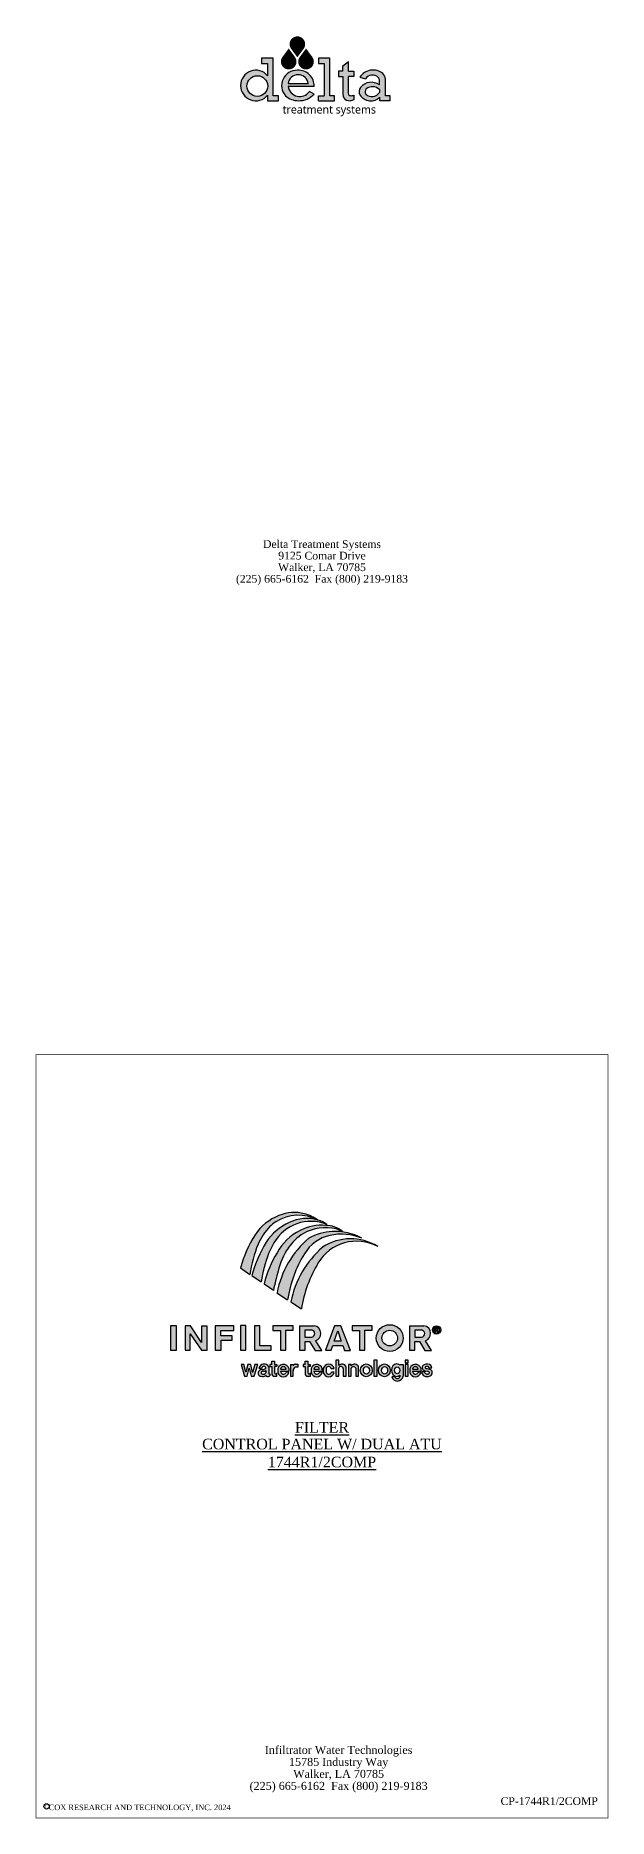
# Model space of a CAD drawing. Extents: x -283 to 170, y -177 to 25.
# Drawn here: x -223.5 to -206.3, y -90.6 to -37.1 of the extents above; entities that cross this region are included whole.
import ezdxf
from ezdxf.enums import TextEntityAlignment as Align

# ---------------------------------------------------------------- set-up
doc = ezdxf.new("R2010")
doc.units = 0
doc.header["$LTSCALE"] = 0.125
doc.header["$MEASUREMENT"] = 0
doc.layers.get('0').update_dxf_attribs({"linetype": 'CONTINUOUS'})
doc.styles.add('SIMP115', font='SIMPLEX', dxfattribs={"width": 1.15})
doc.styles.add('STYLE1', font='Times New Roman.ttf', dxfattribs={"height": 0.05})
doc.styles.add('STYLE3', font='Times New Roman.ttf', dxfattribs={"height": 0.0625})

# ---------------------------------------------------------------- blocks, each defined once
blk = doc.blocks.new('DELTA TREATMENT SYSTEMS')
h = blk.add_hatch(color=256)
h.dxf.hatch_style = 1
h.paths.add_polyline_path([(-46.812, -150.869), (-46.714, -151.002), (-46.616, -150.869, 1.847655)])
h = blk.add_hatch(color=256)
h.dxf.hatch_style = 1
h.paths.add_polyline_path([(-47.077, -151.017), (-47.251, -151.017), (-47.251, -151.094), (-47.161, -151.094), (-47.161, -151.278, 2.770333), (-47.161, -151.57), (-47.161, -151.652), (-46.996, -151.652), (-46.996, -151.578), (-47.077, -151.578)])
h.paths.add_polyline_path([(-47.469, -151.432, -1), (-47.159, -151.432, -1)], flags=16)
h.paths.add_polyline_path([(-46.854, -151.441), (-46.463, -151.441, 0.449675), (-46.713, -151.196, 0.650832), (-46.893, -151.578, 0.182178), (-46.696, -151.652, 0.216297), (-46.463, -151.553), (-46.533, -151.515, -0.666179)])
h.paths.add_polyline_path([(-46.854, -151.395, -0.859218), (-46.549, -151.395)], flags=16)
h.paths.add_polyline_path([(-46.225, -151.017), (-46.345, -151.017), (-46.345, -151.094), (-46.314, -151.094), (-46.314, -151.578), (-46.345, -151.578), (-46.345, -151.652), (-46.158, -151.652), (-46.158, -151.578), (-46.225, -151.578)])
h.paths.add_polyline_path([(-45.947, -151.287), (-45.866, -151.287), (-45.866, -151.21), (-45.947, -151.21), (-45.947, -151.068), (-46.035, -151.141), (-46.035, -151.21), (-46.096, -151.21), (-46.096, -151.287), (-46.033, -151.287), (-46.033, -151.56, 0.279972), (-45.98, -151.643, 0.226365), (-45.863, -151.635), (-45.863, -151.568, -0.126939), (-45.922, -151.576, -0.405902), (-45.947, -151.546)])
h.paths.add_polyline_path([(-46.345, -151.578), (-46.396, -151.578), (-46.396, -151.652), (-46.345, -151.652)])
h.paths.add_polyline_path([(-46.345, -151.017), (-46.399, -151.017), (-46.399, -151.094), (-46.345, -151.094)])
h.paths.add_polyline_path([(-45.431, -151.245, 0.432551), (-45.776, -151.298), (-45.693, -151.323, -0.466314), (-45.5, -151.302, -0.087573), (-45.485, -151.337), (-45.485, -151.415, 0.396567), (-45.768, -151.453, 0.287323), (-45.777, -151.565, 0.472542), (-45.476, -151.597), (-45.476, -151.652), (-45.322, -151.652), (-45.322, -151.578), (-45.395, -151.578), (-45.395, -151.331, 0.186238)])
h.paths.add_polyline_path([(-45.485, -151.484), (-45.485, -151.528, -0.492565), (-45.687, -151.554, -0.342504), (-45.681, -151.474, -0.38164)], flags=16)
at = {"true_color": 0xb3b3b3}
h = blk.add_hatch(color=253, dxfattribs=at)
h.dxf.hatch_style = 1
h.paths.add_polyline_path([(-46.746, -151.003), (-46.844, -150.87), (-46.942, -151.003, 1.847655)])
at = {"true_color": 0x5c5c5c}
h = blk.add_hatch(color=251, dxfattribs=at)
h.dxf.hatch_style = 1
h.paths.add_polyline_path([(-46.486, -151.003), (-46.584, -150.87), (-46.682, -151.003, 1.847655)])
for p, q in [((-47.251, -151.017), (-47.251, -151.094)), ((-47.077, -151.017), (-47.251, -151.017)), ((-47.251, -151.094), (-47.161, -151.094)), ((-47.161, -151.094), (-47.161, -151.278)), ((-47.077, -151.578), (-47.077, -151.017)), ((-46.399, -151.017), (-46.399, -151.094)), ((-46.225, -151.017), (-46.399, -151.017)), ((-46.399, -151.094), (-46.314, -151.094)), ((-46.314, -151.094), (-46.314, -151.578)), ((-46.225, -151.578), (-46.225, -151.017)), ((-45.947, -151.068), (-46.035, -151.141)), ((-45.947, -151.21), (-45.947, -151.068)), ((-46.035, -151.21), (-46.096, -151.21)), ((-46.096, -151.21), (-46.096, -151.287)), ((-46.096, -151.287), (-46.033, -151.287)), ((-46.035, -151.141), (-46.035, -151.21)), ((-46.033, -151.287), (-46.033, -151.56)), ((-45.947, -151.21), (-45.866, -151.21)), ((-45.866, -151.287), (-45.947, -151.287)), ((-45.947, -151.546), (-45.947, -151.287)), ((-45.866, -151.21), (-45.866, -151.287)), ((-45.776, -151.298), (-45.693, -151.323)), ((-45.485, -151.415), (-45.485, -151.337)), ((-45.395, -151.578), (-45.395, -151.331)), ((-47.161, -151.57), (-47.161, -151.652)), ((-46.996, -151.578), (-47.077, -151.578)), ((-46.996, -151.652), (-46.996, -151.578)), ((-46.854, -151.395), (-46.549, -151.395)), ((-46.463, -151.441), (-46.854, -151.441)), ((-46.463, -151.553), (-46.533, -151.515)), ((-46.396, -151.652), (-46.396, -151.578)), ((-46.396, -151.578), (-46.314, -151.578)), ((-46.158, -151.578), (-46.225, -151.578)), ((-46.158, -151.652), (-46.158, -151.578)), ((-45.863, -151.635), (-45.863, -151.568)), ((-45.485, -151.484), (-45.485, -151.528)), ((-45.476, -151.652), (-45.476, -151.597)), ((-45.322, -151.578), (-45.395, -151.578)), ((-45.322, -151.652), (-45.322, -151.578)), ((-47.161, -151.652), (-46.996, -151.652)), ((-46.396, -151.652), (-46.158, -151.652)), ((-45.322, -151.652), (-45.476, -151.652))]:
    blk.add_line(p, q)
blk.add_circle((-47.314, -151.432), 0.155)
for centre, radius, start, end in [((-47.336, -151.424), 0.229, 39.6959, 320.3041), ((-46.719, -151.427), 0.231, 88.5926, 220.822), ((-46.702, -151.418), 0.154, 8.6604, 171.3396), ((-46.697, -151.429), 0.234, 357.0893, 93.9382), ((-45.579, -151.434), 0.24, 51.9424, 145.5062), ((-45.606, -151.584), 0.208, 54.3821, 140.9086), ((-45.588, -151.393), 0.126, 46.1505, 146.1517), ((-45.593, -151.363), 0.111, 13.3499, 33.3692), ((-45.524, -151.334), 0.129, 1.6828, 43.882), ((-46.696, -151.353), 0.299, 228.6384, 270.0623), ((-46.678, -151.411), 0.178, 189.5931, 324.2759), ((-46.689, -151.345), 0.307, 268.6251, 317.4447), ((-45.938, -151.558), 0.095, 181.2798, 243.8428), ((-45.931, -151.516), 0.136, 248.6894, 299.7085), ((-45.919, -151.549), 0.0278, 174.9047, 263.1821), ((-45.908, -151.458), 0.119, 263.2173, 292.1763), ((-45.683, -151.517), 0.106, 143.2858, 207.4082), ((-45.613, -151.457), 0.196, 213.4333, 314.604), ((-45.632, -151.518), 0.0654, 137.7374, 213.3635), ((-45.596, -151.463), 0.128, 224.9899, 329.8828), ((-45.588, -151.589), 0.147, 45.4055, 128.9609)]:
    blk.add_arc(centre, radius, start, end)
at = {"insert": (-46.935, -151.722), "char_height": 0.12204, "attachment_point": 1, "style": 'SIMP115'}
blk.add_mtext_dynamic_manual_height_columns('{\\f@Microsoft YaHei UI|b0|i0|c0|p34;treatment systems}', width=4.5049, gutter_width=1.197, heights=[0], dxfattribs=at)
blk = doc.blocks.new('infiltratorlogo')
for p, q in [((-206.197, -287.794), (-206.06, -287.89)), ((-206.033, -287.904), (-205.9, -287.994)), ((-205.857, -288.021), (-205.72, -288.117)), ((-205.669, -288.154), (-205.516, -288.253)), ((-205.468, -288.285), (-205.315, -288.384)), ((-207.126, -288.63), (-207.21, -288.63)), ((-207.21, -288.631), (-207.21, -288.984)), ((-207.126, -288.984), (-207.126, -288.63)), ((-206.92, -288.633), (-207, -288.633)), ((-207, -288.634), (-207, -288.983)), ((-206.927, -288.983), (-206.927, -288.744)), ((-206.927, -288.744), (-206.763, -288.985)), ((-206.76, -288.87), (-206.92, -288.633)), ((-206.682, -288.634), (-206.76, -288.634)), ((-206.76, -288.634), (-206.76, -288.87)), ((-206.682, -288.985), (-206.682, -288.634)), ((-206.292, -288.632), (-206.564, -288.632)), ((-206.564, -288.633), (-206.564, -288.984)), ((-206.481, -288.774), (-206.481, -288.696)), ((-206.481, -288.696), (-206.292, -288.696)), ((-206.318, -288.774), (-206.481, -288.774)), ((-206.318, -288.837), (-206.318, -288.774)), ((-206.292, -288.696), (-206.292, -288.632)), ((-206.199, -288.628), (-206.199, -288.984)), ((-206.122, -288.628), (-206.199, -288.628)), ((-206.122, -288.984), (-206.122, -288.628)), ((-205.994, -288.631), (-205.994, -288.984)), ((-205.916, -288.631), (-205.994, -288.631)), ((-205.916, -288.92), (-205.916, -288.631)), ((-205.729, -288.631), (-205.729, -288.696)), ((-205.435, -288.631), (-205.729, -288.631)), ((-205.729, -288.696), (-205.62, -288.696)), ((-205.62, -288.696), (-205.62, -288.985)), ((-205.542, -288.985), (-205.542, -288.695)), ((-205.542, -288.695), (-205.435, -288.695)), ((-205.435, -288.695), (-205.435, -288.631)), ((-205.341, -288.631), (-205.341, -288.985)), ((-205.341, -288.631), (-205.133, -288.631)), ((-205.17, -288.691), (-205.264, -288.691)), ((-205.264, -288.691), (-205.264, -288.794)), ((-205.264, -288.794), (-205.17, -288.794)), ((-204.837, -288.631), (-204.969, -288.984)), ((-204.841, -288.851), (-204.789, -288.702)), ((-204.743, -288.631), (-204.837, -288.631)), ((-204.789, -288.702), (-204.739, -288.851)), ((-204.607, -288.986), (-204.743, -288.631)), ((-204.583, -288.631), (-204.583, -288.696)), ((-204.289, -288.631), (-204.583, -288.631)), ((-204.583, -288.696), (-204.474, -288.696)), ((-204.474, -288.696), (-204.474, -288.985)), ((-204.396, -288.985), (-204.396, -288.695)), ((-204.396, -288.695), (-204.289, -288.695)), ((-204.289, -288.695), (-204.289, -288.631)), ((-203.75, -288.631), (-203.75, -288.985)), ((-203.75, -288.631), (-203.542, -288.631)), ((-203.579, -288.691), (-203.673, -288.691)), ((-203.673, -288.691), (-203.673, -288.794)), ((-203.673, -288.794), (-203.579, -288.794)), ((-203.388, -288.656), (-203.388, -288.723)), ((-203.388, -288.656), (-203.348, -288.656)), ((-203.388, -288.723), (-203.373, -288.723)), ((-203.356, -288.668), (-203.373, -288.668)), ((-203.373, -288.668), (-203.373, -288.687)), ((-203.373, -288.687), (-203.356, -288.687)), ((-203.373, -288.723), (-203.373, -288.699)), ((-203.373, -288.699), (-203.36, -288.699)), ((-203.36, -288.699), (-203.346, -288.723)), ((-203.346, -288.723), (-203.329, -288.723)), ((-203.328, -288.723), (-203.344, -288.697)), ((-207.21, -288.984), (-207.126, -288.984)), ((-207, -288.983), (-206.927, -288.983)), ((-206.763, -288.985), (-206.682, -288.985)), ((-206.564, -288.984), (-206.479, -288.984)), ((-206.479, -288.984), (-206.479, -288.837)), ((-206.479, -288.837), (-206.318, -288.837)), ((-206.199, -288.984), (-206.122, -288.984)), ((-205.994, -288.984), (-205.753, -288.984)), ((-205.753, -288.92), (-205.916, -288.92)), ((-205.753, -288.984), (-205.753, -288.92)), ((-205.62, -288.985), (-205.542, -288.985)), ((-205.341, -288.985), (-205.263, -288.985)), ((-205.263, -288.985), (-205.263, -288.858)), ((-205.263, -288.858), (-205.196, -288.858)), ((-205.196, -288.858), (-205.118, -288.986)), ((-205.118, -288.986), (-205.021, -288.986)), ((-205.021, -288.986), (-205.109, -288.847)), ((-204.969, -288.984), (-204.884, -288.984)), ((-204.884, -288.984), (-204.861, -288.915)), ((-204.861, -288.915), (-204.718, -288.915)), ((-204.739, -288.851), (-204.841, -288.851)), ((-204.718, -288.915), (-204.693, -288.986)), ((-204.693, -288.986), (-204.607, -288.986)), ((-204.474, -288.985), (-204.396, -288.985)), ((-203.75, -288.985), (-203.672, -288.985)), ((-203.672, -288.985), (-203.672, -288.858)), ((-203.672, -288.858), (-203.605, -288.858)), ((-203.605, -288.858), (-203.527, -288.986)), ((-203.527, -288.986), (-203.43, -288.986)), ((-203.43, -288.986), (-203.518, -288.847)), ((-206.189, -289.191), (-206.139, -289.357)), ((-206.148, -289.192), (-206.189, -289.192)), ((-206.119, -289.303), (-206.148, -289.192)), ((-206.09, -289.191), (-206.119, -289.303)), ((-206.099, -289.357), (-206.07, -289.244)), ((-206.048, -289.191), (-206.09, -289.191)), ((-206.07, -289.244), (-206.041, -289.357)), ((-206.022, -289.304), (-206.048, -289.191)), ((-205.99, -289.192), (-206.022, -289.304)), ((-206, -289.357), (-205.948, -289.192)), ((-205.948, -289.192), (-205.99, -289.192)), ((-205.933, -289.245), (-205.891, -289.245)), ((-205.874, -289.284), (-205.838, -289.284)), ((-205.838, -289.284), (-205.831, -289.279)), ((-205.831, -289.279), (-205.831, -289.311)), ((-205.786, -289.223), (-205.786, -289.327)), ((-205.786, -289.327), (-205.772, -289.327)), ((-205.743, -289.192), (-205.773, -289.192)), ((-205.773, -289.192), (-205.773, -289.221)), ((-205.773, -289.221), (-205.744, -289.221)), ((-205.772, -289.327), (-205.772, -289.352)), ((-205.744, -289.221), (-205.744, -289.336)), ((-205.743, -289.192), (-205.743, -289.142)), ((-205.743, -289.142), (-205.705, -289.142)), ((-205.705, -289.142), (-205.705, -289.19)), ((-205.705, -289.19), (-205.67, -289.19)), ((-205.67, -289.221), (-205.704, -289.221)), ((-205.704, -289.221), (-205.704, -289.309)), ((-205.67, -289.322), (-205.675, -289.322)), ((-205.67, -289.19), (-205.67, -289.221)), ((-205.67, -289.357), (-205.67, -289.322)), ((-205.657, -289.248), (-205.657, -289.305)), ((-205.616, -289.258), (-205.538, -289.258)), ((-205.616, -289.285), (-205.493, -289.285)), ((-205.498, -289.303), (-205.538, -289.303)), ((-205.474, -289.19), (-205.474, -289.358)), ((-205.474, -289.19), (-205.435, -289.19)), ((-205.435, -289.19), (-205.435, -289.208)), ((-205.434, -289.358), (-205.434, -289.275)), ((-205.402, -289.185), (-205.369, -289.185)), ((-205.369, -289.227), (-205.402, -289.227)), ((-205.369, -289.185), (-205.369, -289.227)), ((-205.26, -289.192), (-205.29, -289.192)), ((-205.29, -289.192), (-205.29, -289.221)), ((-205.29, -289.221), (-205.261, -289.221)), ((-205.261, -289.221), (-205.261, -289.336)), ((-205.26, -289.192), (-205.26, -289.142)), ((-205.26, -289.142), (-205.222, -289.142)), ((-205.222, -289.142), (-205.222, -289.19)), ((-205.222, -289.19), (-205.187, -289.19)), ((-205.187, -289.221), (-205.221, -289.221)), ((-205.221, -289.221), (-205.221, -289.309)), ((-205.186, -289.322), (-205.192, -289.322)), ((-205.187, -289.19), (-205.187, -289.221)), ((-205.186, -289.357), (-205.186, -289.322)), ((-205.175, -289.248), (-205.175, -289.305)), ((-205.134, -289.258), (-205.057, -289.258)), ((-205.134, -289.285), (-205.012, -289.285)), ((-205.016, -289.303), (-205.057, -289.303)), ((-205, -289.248), (-205, -289.305)), ((-204.959, -289.252), (-204.959, -289.285)), ((-204.884, -289.25), (-204.841, -289.25)), ((-204.841, -289.303), (-204.881, -289.303)), ((-204.776, -289.126), (-204.816, -289.126)), ((-204.816, -289.126), (-204.816, -289.358)), ((-204.776, -289.206), (-204.776, -289.126)), ((-204.776, -289.358), (-204.776, -289.243)), ((-204.709, -289.247), (-204.709, -289.358)), ((-204.668, -289.358), (-204.668, -289.222)), ((-204.636, -289.189), (-204.636, -289.358)), ((-204.595, -289.189), (-204.636, -289.189)), ((-204.595, -289.207), (-204.595, -289.189)), ((-204.595, -289.358), (-204.595, -289.244)), ((-204.527, -289.244), (-204.527, -289.358)), ((-204.487, -289.358), (-204.487, -289.223)), ((-204.266, -289.128), (-204.266, -289.357)), ((-204.221, -289.128), (-204.266, -289.128)), ((-204.221, -289.357), (-204.221, -289.128)), ((-203.888, -289.2), (-203.888, -289.189)), ((-203.888, -289.189), (-203.844, -289.189)), ((-203.844, -289.189), (-203.844, -289.36)), ((-203.815, -289.126), (-203.815, -289.165)), ((-203.769, -289.126), (-203.815, -289.126)), ((-203.815, -289.165), (-203.769, -289.165)), ((-203.814, -289.19), (-203.814, -289.357)), ((-203.771, -289.191), (-203.814, -289.19)), ((-203.771, -289.357), (-203.771, -289.191)), ((-203.769, -289.165), (-203.769, -289.126)), ((-203.745, -289.248), (-203.745, -289.305)), ((-203.705, -289.258), (-203.627, -289.258)), ((-203.705, -289.285), (-203.582, -289.285)), ((-203.587, -289.303), (-203.627, -289.303)), ((-203.53, -289.298), (-203.57, -289.298)), ((-203.57, -289.298), (-203.57, -289.327)), ((-203.53, -289.31), (-203.53, -289.298)), ((-203.492, -289.29), (-203.516, -289.285)), ((-203.498, -289.249), (-203.464, -289.259)), ((-203.471, -289.24), (-203.471, -289.232)), ((-203.471, -289.24), (-203.427, -289.24)), ((-203.427, -289.24), (-203.427, -289.235)), ((-203.422, -289.326), (-203.422, -289.285)), ((-206.139, -289.357), (-206.099, -289.357)), ((-206.041, -289.357), (-206, -289.357)), ((-205.897, -289.361), (-205.88, -289.363)), ((-205.824, -289.348), (-205.824, -289.357)), ((-205.723, -289.357), (-205.67, -289.357)), ((-205.474, -289.358), (-205.434, -289.358)), ((-205.24, -289.357), (-205.186, -289.357)), ((-204.816, -289.358), (-204.776, -289.358)), ((-204.709, -289.358), (-204.668, -289.358)), ((-204.636, -289.358), (-204.595, -289.358)), ((-204.527, -289.358), (-204.487, -289.358)), ((-204.266, -289.357), (-204.221, -289.357)), ((-203.963, -289.368), (-204.007, -289.368)), ((-203.889, -289.343), (-203.889, -289.368)), ((-203.814, -289.357), (-203.771, -289.357))]:
    blk.add_line(p, q)
for centre, radius in [((-204.037, -288.808), 0.194), ((-204.037, -288.808), 0.113), ((-203.358, -288.69), 0.0614)]:
    blk.add_circle(centre, radius)
for centre, radius, start, end in [((-205.417, -287.566), 0.575, 75.3272, 112.8407), ((-205.456, -287.661), 0.677, 55.8046, 74.2215), ((-205.377, -287.718), 0.731, 111.1449, 146.2828), ((-205.117, -287.821), 0.907, 136.6018, 155.7028), ((-205.172, -287.853), 0.785, 114.07, 146.6236), ((-205.356, -287.633), 0.605, 123.1348, 133.9772), ((-205.186, -287.693), 0.578, 129.9186, 129.9186), ((-205.178, -287.733), 0.614, 67.8623, 150.6381), ((-205.359, -287.642), 0.611, 62.2912, 122.4082), ((-205.019, -287.915), 0.733, 115.3222, 152.2665), ((-205.24, -287.641), 0.564, 72.992, 116.4907), ((-205.024, -287.828), 0.653, 84.6785, 118.1889), ((-204.967, -287.847), 0.637, 76.097, 120.1239), ((-204.828, -288.077), 0.81, 92.9768, 118.0357), ((-205.164, -287.449), 0.359, 52.5312, 75.6473), ((-204.97, -287.567), 0.39, 50.0466, 89.1296), ((-204.816, -288.038), 0.772, 60.9472, 94.0384), ((-204.933, -287.639), 0.428, 59.9935, 73.7503), ((-204.529, -288.24), 1.726, 147.4976, 165.0305), ((-204.136, -288.161), 1.943, 158.4658, 171.9946), ((-204.122, -288.433), 1.983, 149.3012, 164.5252), ((-204.77, -288.006), 1.104, 148.674, 157.5168), ((-204.304, -288.418), 1.39, 130.6024, 169.0527), ((-204.71, -288.053), 0.966, 145.3175, 167.2783), ((-204.937, -287.879), 0.681, 120.9354, 146.5241), ((-204.103, -288.549), 1.39, 130.6024, 169.0527), ((-204.767, -287.901), 0.595, 103.1732, 148.1404), ((-204.516, -288.059), 0.652, 62.1529, 149.1375), ((-204.601, -288.11), 0.739, 58.113, 123.4149), ((-204.736, -288.057), 0.753, 66.9498, 102.7699), ((-203.823, -288.331), 2.104, 159.1997, 170.7974), ((-204.348, -288.394), 1.554, 148.1406, 166.1152), ((-203.721, -288.531), 1.816, 148.6904, 171.1925), ((-203.52, -288.662), 1.816, 148.6904, 171.1925), ((-201.028, -289.125), 4.8, 164.4768, 167.8787), ((-205.18, -288.75), 0.0603, 8.9926, 80.1753), ((-205.171, -288.743), 0.0505, 270.9961, 2.8278), ((-205.14, -288.735), 0.104, 358.4641, 86.1493), ((-205.145, -288.743), 0.109, 288.9829, 2.7754), ((-203.589, -288.75), 0.0603, 8.9926, 80.1753), ((-203.58, -288.743), 0.0505, 270.9961, 2.8278), ((-203.549, -288.735), 0.104, 358.4641, 86.1493), ((-203.554, -288.743), 0.109, 288.9829, 2.7754), ((-203.358, -288.69), 0.0448, 312.5787, 311.0531), ((-203.357, -288.679), 0.0114, 8.9926, 80.1753), ((-203.356, -288.678), 0.00953, 270.9961, 2.8278), ((-203.35, -288.676), 0.0196, 358.4641, 86.1493), ((-203.351, -288.678), 0.0206, 288.9829, 2.7754), ((-205.897, -289.314), 0.0468, 342.3235, 342.3235), ((-205.897, -289.314), 0.0468, 113.8186, 270), ((-205.855, -289.262), 0.0793, 29.0778, 167.9473), ((-205.886, -289.316), 0.0541, 88.7457, 124.1823), ((-205.874, -289.308), 0.0237, 90, 240.7709), ((-205.86, -289.247), 0.0309, 357.4428, 177.2947), ((-205.884, -289.148), 0.114, 269.0757, 298.4584), ((-205.869, -289.286), 0.0449, 248.6619, 326.4625), ((-205.714, -289.327), 0.0309, 197.01, 254.3014), ((-205.686, -289.307), 0.0184, 183.6517, 306.3049), ((-205.576, -289.273), 0.0841, 339.0167, 339.0167), ((-205.576, -289.273), 0.0841, 352.0238, 162.3343), ((-205.577, -289.286), 0.0815, 193.798, 347.4902), ((-205.577, -289.261), 0.0389, 3.5002, 176.4998), ((-205.576, -289.289), 0.0402, 174.5771, 338.6104), ((-205.402, -289.221), 0.0357, 89.0445, 158.319), ((-205.378, -289.277), 0.0561, 115.2547, 182.9276), ((-205.387, -289.214), 0.0195, 220.5880756644533, 220.5880759030287), ((-205.231, -289.327), 0.0309, 197.01, 254.3014), ((-205.203, -289.307), 0.0184, 183.6517, 306.3049), ((-205.095, -289.273), 0.0841, 352.0238, 162.3343), ((-205.096, -289.286), 0.0815, 193.798, 347.4902), ((-205.094, -289.289), 0.0402, 174.5771, 338.6104), ((-205.095, -289.261), 0.0389, 3.5002, 176.4998), ((-204.92, -289.267), 0.0815, 11.8896, 166.202), ((-204.92, -289.286), 0.0815, 193.798, 347.4902), ((-204.922, -289.256), 0.0375, 8.4338, 174.265), ((-204.919, -289.289), 0.0402, 174.5771, 338.6104), ((-204.727, -289.25), 0.0656, 25.7394, 137.9479), ((-204.743, -289.254), 0.0349, 12.5426, 161.5261), ((-204.546, -289.251), 0.0656, 25.7394, 137.9479), ((-204.561, -289.257), 0.0363, 19.6799, 160.3201), ((-203.665, -289.273), 0.0841, 352.0238, 162.3343), ((-203.666, -289.286), 0.0815, 193.798, 347.4902), ((-203.666, -289.261), 0.0389, 3.5002, 176.4998), ((-203.665, -289.289), 0.0402, 174.5771, 338.6104), ((-203.496, -289.275), 0.0898, 215.1505, 325.8255), ((-203.496, -289.288), 0.0406, 264.3669, 276.9683), ((-203.49, -289.348), 0.0934, 42.5984, 73.7955), ((-205.872, -289.281), 0.0823, 263.935, 305.3679), ((-205.801, -289.325), 0.0396, 234.2714, 316.8822), ((-203.926, -289.346), 0.0836, 194.7442, 350.5657), ((-203.926, -289.356), 0.0386, 198.3174, 341.6826)]:
    blk.add_arc(centre, radius, start, end)
for centre, major_axis, ratio in [((-204.377, -289.275), (0, -0.0927), 0.92487), ((-204.375, -289.275), (0, -0.0538), 0.797098), ((-204.114, -289.275), (0, -0.0927), 0.92487), ((-204.111, -289.275), (0, -0.0538), 0.797098), ((-203.928, -289.274), (0, -0.0509), 0.744589)]:
    blk.add_ellipse(centre, major_axis=major_axis, ratio=ratio)
for centre, major_axis, ratio, start_param, end_param in [((-203.935, -289.271), (0, -0.0915), 0.824152, 2.463653, 6.937867), ((-203.498, -289.235), (-0.071, 0), 0.72729, 3.049896, 7.600085), ((-203.496, -289.309), (-0.0346, -0.0004), 0.558307, 6.270175, 10.879731), ((-203.498, -289.234), (-0.0274, 0), 0.53908, 3.141593, 7.853982)]:
    blk.add_ellipse(centre, major_axis=major_axis, ratio=ratio, start_param=start_param, end_param=end_param)
blk = doc.blocks.new('infiltratorlogo3')
h = blk.add_hatch(color=0)
h.dxf.hatch_style = 1
h.paths.add_polyline_path([(-207.126, -288.63), (-207.21, -288.63), (-207.21, -288.984), (-207.126, -288.984)])
h.paths.add_polyline_path([(-206.92, -288.633), (-207, -288.633), (-207, -288.983), (-206.927, -288.983), (-206.927, -288.744), (-206.763, -288.985), (-206.682, -288.985), (-206.682, -288.634), (-206.76, -288.634), (-206.76, -288.87)])
h.paths.add_polyline_path([(-206.292, -288.632), (-206.564, -288.632), (-206.564, -288.984), (-206.479, -288.984), (-206.479, -288.837), (-206.318, -288.837), (-206.318, -288.774), (-206.481, -288.774), (-206.481, -288.696), (-206.292, -288.696)])
h.paths.add_polyline_path([(-206.122, -288.628), (-206.199, -288.628), (-206.199, -288.984), (-206.122, -288.984)])
h.paths.add_polyline_path([(-205.916, -288.631), (-205.994, -288.631), (-205.994, -288.984), (-205.753, -288.984), (-205.753, -288.92), (-205.916, -288.92)])
h.paths.add_polyline_path([(-205.435, -288.631), (-205.729, -288.631), (-205.729, -288.696), (-205.62, -288.696), (-205.62, -288.985), (-205.542, -288.985), (-205.542, -288.695), (-205.435, -288.695)])
h.paths.add_polyline_path([(-205.133, -288.631), (-205.341, -288.631), (-205.341, -288.985), (-205.263, -288.985), (-205.263, -288.858), (-205.196, -288.858), (-205.118, -288.986), (-205.021, -288.986), (-205.109, -288.847, 0.333589), (-205.036, -288.738, 0.402429)])
h.paths.add_polyline_path([(-205.264, -288.691), (-205.17, -288.691, -0.320982), (-205.121, -288.741, -0.423608), (-205.17, -288.794), (-205.264, -288.794)], flags=16)
h.paths.add_polyline_path([(-204.743, -288.631), (-204.837, -288.631), (-204.969, -288.984), (-204.884, -288.984), (-204.861, -288.915), (-204.718, -288.915), (-204.693, -288.986), (-204.607, -288.986)])
h.paths.add_polyline_path([(-204.789, -288.702), (-204.739, -288.851), (-204.841, -288.851)], flags=16)
h.paths.add_polyline_path([(-204.289, -288.631), (-204.583, -288.631), (-204.583, -288.696), (-204.474, -288.696), (-204.474, -288.985), (-204.396, -288.985), (-204.396, -288.695), (-204.289, -288.695)])
h.paths.add_polyline_path([(-204.232, -288.808, 1), (-203.843, -288.808, 1)])
h.paths.add_polyline_path([(-203.924, -288.808, -1), (-204.15, -288.808, -1)], flags=16)
h.paths.add_polyline_path([(-203.542, -288.631), (-203.75, -288.631), (-203.75, -288.985), (-203.672, -288.985), (-203.672, -288.858), (-203.605, -288.858), (-203.527, -288.986), (-203.43, -288.986), (-203.518, -288.847, 0.333589), (-203.445, -288.738, 0.402429)])
h.paths.add_polyline_path([(-203.579, -288.691, -0.320982), (-203.53, -288.741, -0.423608), (-203.579, -288.794), (-203.673, -288.794), (-203.673, -288.691)], flags=16)
h.paths.add_polyline_path([(-203.42, -288.69, 1), (-203.297, -288.69, 1)])
h.paths.add_polyline_path([(-203.328, -288.723), (-203.344, -288.697, 0.333589), (-203.33, -288.677, 0.402429), (-203.348, -288.656), (-203.388, -288.656), (-203.388, -288.723), (-203.373, -288.723), (-203.373, -288.699), (-203.36, -288.699), (-203.346, -288.723), (-203.329, -288.723, -150.221914)], flags=16)
h.paths.add_polyline_path([(-203.373, -288.668), (-203.356, -288.668, -0.320982), (-203.346, -288.677, -0.423608), (-203.356, -288.687), (-203.373, -288.687)], flags=16)
edge = h.paths.add_edge_path()
edge.add_ellipse((-203.498, -289.235), major_axis=(-0.071, 0), ratio=0.72729, start_angle=180, end_angle=435.4528)
edge.add_line((-203.516, -289.285), (-203.492, -289.29))
edge.add_ellipse((-203.496, -289.309), major_axis=(0.0346, 0.0004), ratio=0.558307, start_angle=277.3903, end_angle=443.3627, ccw=False)
edge.add_arc((-203.496, -289.288), 0.0406, 264.3669, 276.9683, ccw=False)
edge.add_ellipse((-203.496, -289.309), major_axis=(0.0346, 0.0004), ratio=0.558307, start_angle=180, end_angle=262.6097, ccw=False)
edge.add_ellipse((-203.496, -289.309), major_axis=(0.0346, 0.0004), ratio=0.558307, start_angle=179.2546, end_angle=180, ccw=False)
edge.add_line((-203.53, -289.309), (-203.53, -289.298))
edge.add_line((-203.53, -289.298), (-203.57, -289.298))
edge.add_line((-203.57, -289.298), (-203.57, -289.327))
edge.add_arc((-203.496, -289.275), 0.0898, 215.1505, 325.8255)
edge.add_line((-203.422, -289.326), (-203.422, -289.285))
edge.add_arc((-203.49, -289.348), 0.0934, 42.5984, 73.7955)
edge.add_line((-203.464, -289.259), (-203.498, -289.249))
edge.add_ellipse((-203.498, -289.234), major_axis=(0.0274, 0), ratio=0.53908, start_angle=0, end_angle=270, ccw=False)
edge.add_line((-203.471, -289.234), (-203.471, -289.24))
edge.add_line((-203.471, -289.24), (-203.427, -289.24))
edge.add_ellipse((-203.498, -289.235), major_axis=(-0.071, 0), ratio=0.72729, start_angle=174.7462, end_angle=180)
h.paths.add_polyline_path([(-203.745, -289.248), (-203.745, -289.305, 0.793245), (-203.587, -289.303), (-203.627, -289.303, -0.869542), (-203.705, -289.285), (-203.582, -289.285, 0.918827)])
h.paths.add_polyline_path([(-203.627, -289.258), (-203.705, -289.258, -0.940703)], flags=16)
h.paths.add_polyline_path([(-203.771, -289.191), (-203.814, -289.19), (-203.814, -289.357), (-203.771, -289.357)])
h.paths.add_polyline_path([(-203.769, -289.126), (-203.815, -289.126), (-203.815, -289.165), (-203.769, -289.165)])
edge = h.paths.add_edge_path()
edge.add_line((-203.844, -289.189), (-203.888, -289.189))
edge.add_line((-203.888, -289.189), (-203.888, -289.2))
edge.add_ellipse((-203.935, -289.271), major_axis=(0, 0.0915), ratio=0.824152, start_angle=-38.8431, end_angle=217.5105)
edge.add_line((-203.889, -289.343), (-203.889, -289.368))
edge.add_arc((-203.926, -289.356), 0.0386, 198.3174, 341.6826, ccw=False)
edge.add_line((-203.963, -289.368), (-204.007, -289.368))
edge.add_arc((-203.926, -289.346), 0.0836, 194.7442, 350.5657)
edge.add_line((-203.844, -289.36), (-203.844, -289.189))
edge = h.paths.add_edge_path(flags=16)
edge.add_ellipse((-203.928, -289.274), major_axis=(0, 0.0509), ratio=0.744589, start_angle=0, end_angle=360)
edge = h.paths.add_edge_path()
edge.add_ellipse((-204.114, -289.275), major_axis=(0, 0.0927), ratio=0.92487, start_angle=0, end_angle=360)
edge = h.paths.add_edge_path(flags=16)
edge.add_ellipse((-204.111, -289.275), major_axis=(0, 0.0538), ratio=0.797098, start_angle=0, end_angle=360)
h.paths.add_polyline_path([(-204.221, -289.128), (-204.266, -289.128), (-204.266, -289.357), (-204.221, -289.357)])
edge = h.paths.add_edge_path()
edge.add_ellipse((-204.377, -289.275), major_axis=(0, 0.0927), ratio=0.92487, start_angle=0, end_angle=360)
edge = h.paths.add_edge_path(flags=16)
edge.add_ellipse((-204.375, -289.275), major_axis=(0, 0.0538), ratio=0.797098, start_angle=0, end_angle=360)
h.paths.add_polyline_path([(-204.527, -289.244), (-204.527, -289.358), (-204.487, -289.358), (-204.487, -289.223, 0.532877), (-204.595, -289.207), (-204.595, -289.189), (-204.636, -289.189), (-204.636, -289.358), (-204.595, -289.358), (-204.595, -289.244, -0.704379)])
h.paths.add_polyline_path([(-204.668, -289.222, 0.532877), (-204.776, -289.206), (-204.776, -289.126), (-204.816, -289.126), (-204.816, -289.358), (-204.776, -289.358), (-204.776, -289.243, -0.760304), (-204.709, -289.247), (-204.709, -289.358), (-204.668, -289.358)])
h.paths.add_polyline_path([(-205, -289.248), (-205, -289.305, 0.793245), (-204.841, -289.303), (-204.881, -289.303, -0.869542), (-204.959, -289.285), (-204.959, -289.252, -0.883413), (-204.884, -289.25), (-204.841, -289.25, 0.797663)])
h.paths.add_polyline_path([(-205.175, -289.248), (-205.175, -289.305, 0.793245), (-205.016, -289.303), (-205.057, -289.303, -0.869542), (-205.134, -289.285), (-205.012, -289.285, 0.918827)])
h.paths.add_polyline_path([(-205.057, -289.258), (-205.134, -289.258, -0.940703)], flags=16)
h.paths.add_polyline_path([(-205.187, -289.19), (-205.222, -289.19), (-205.222, -289.142), (-205.26, -289.142), (-205.26, -289.192), (-205.29, -289.192), (-205.29, -289.221), (-205.261, -289.221), (-205.261, -289.336, 0.255321), (-205.24, -289.357), (-205.186, -289.357), (-205.186, -289.322), (-205.192, -289.322, -0.592891), (-205.221, -289.309), (-205.221, -289.221), (-205.187, -289.221)])
h.paths.add_polyline_path([(-205.369, -289.185), (-205.402, -289.185, 0.302696), (-205.435, -289.208), (-205.435, -289.19), (-205.474, -289.19), (-205.474, -289.358), (-205.434, -289.358), (-205.434, -289.28, -0.304171), (-205.402, -289.227), (-205.369, -289.227)])
h.paths.add_polyline_path([(-205.657, -289.248), (-205.657, -289.305, 0.793245), (-205.498, -289.303), (-205.538, -289.303, -0.869542), (-205.616, -289.285), (-205.493, -289.285, 0.918827)])
h.paths.add_polyline_path([(-205.538, -289.258), (-205.616, -289.258, -0.940703)], flags=16)
h.paths.add_polyline_path([(-205.67, -289.19), (-205.705, -289.19), (-205.705, -289.142), (-205.743, -289.142), (-205.743, -289.192), (-205.773, -289.192), (-205.773, -289.221), (-205.744, -289.221), (-205.744, -289.336, 0.255321), (-205.723, -289.357), (-205.67, -289.357), (-205.67, -289.322), (-205.675, -289.322, -0.592891), (-205.704, -289.309), (-205.704, -289.221), (-205.67, -289.221)])
h.paths.add_polyline_path([(-205.933, -289.245), (-205.891, -289.245, -0.998708), (-205.829, -289.248, -0.128913), (-205.886, -289.262, 0.150264), (-205.916, -289.271, 0.811096), (-205.897, -289.361), (-205.88, -289.363, 0.182781), (-205.824, -289.348), (-205.824, -289.357, 0.376926), (-205.772, -289.352), (-205.772, -289.327), (-205.786, -289.327), (-205.786, -289.223, 0.692882)])
h.paths.add_polyline_path([(-205.831, -289.279), (-205.831, -289.311, -0.353139), (-205.885, -289.328, -0.772685), (-205.874, -289.284), (-205.838, -289.284)], flags=16)
h.paths.add_polyline_path([(-205.948, -289.192), (-205.99, -289.192), (-206.022, -289.304), (-206.048, -289.191), (-206.09, -289.191), (-206.119, -289.303), (-206.148, -289.192), (-206.189, -289.192), (-206.139, -289.357), (-206.099, -289.357), (-206.07, -289.244), (-206.041, -289.357), (-206, -289.357)])
h.paths.add_polyline_path([(-205.075, -287.725, -0.398881), (-204.211, -287.483, 0.292903), (-205.008, -287.493, 0.169363), (-205.468, -288.285), (-205.315, -288.384, -0.09746)])
h.paths.add_polyline_path([(-205.273, -287.587, -0.198764), (-204.903, -287.322, -0.15758), (-204.441, -287.363, 0.145399), (-204.87, -287.268, 0.109778), (-205.209, -287.362, 0.169363), (-205.669, -288.154), (-205.516, -288.253, -0.098501)])
h.paths.add_polyline_path([(-205.652, -287.841, -0.096116), (-205.504, -287.504, -0.112118), (-205.286, -287.296, -0.194502), (-204.813, -287.228, -0.060097), (-204.719, -287.268, 0.172204), (-204.964, -287.177, 0.147268), (-205.333, -287.252, 0.162611), (-205.668, -287.574, 0.07859), (-205.857, -288.021), (-205.72, -288.117, -0.014845)])
h.paths.add_polyline_path([(-205.789, -287.584, -0.038603), (-205.712, -287.432, -0.377748), (-204.946, -287.164, 0.101206), (-205.076, -287.101, 0.192111), (-205.492, -287.136, 0.143005), (-205.827, -287.421, 0.066525), (-206.033, -287.904), (-205.9, -287.994, -0.050648)])
h.paths.add_polyline_path([(-205.944, -287.448, -0.083538), (-205.776, -287.198, -0.047344), (-205.687, -287.127, -0.268497), (-205.076, -287.101, 0.080532), (-205.272, -287.01, 0.165161), (-205.64, -287.036, 0.154531), (-205.985, -287.312, 0.076652), (-206.197, -287.794), (-206.06, -287.89, -0.059099)])
at = {"color": 0}
blk.add_blockref('infiltratorlogo', (0, 0), dxfattribs=at)

msp = doc.modelspace()

# ---------------------------------------------------------------- linework, layer by layer
at = {"const_width": 0.0229}
msp.add_lwpolyline([(-206.303, -90.62), (-206.303, -67.714), (-223.482, -67.714), (-223.482, -90.62), (-206.303, -90.62)], dxfattribs=at)
at = {"color": 7}
msp.add_circle((-223.164, -90.272), 0.0794, dxfattribs=at)

# ---------------------------------------------------------------- block references
at = {"color": 6, "xscale": 2.00390625, "yscale": 2.00390625, "zscale": 2.00390625}
msp.add_blockref('DELTA TREATMENT SYSTEMS', (-122.022, 264.814), dxfattribs=at)
at = {"xscale": 2.074680311698387, "yscale": 2.074680311698387, "zscale": 2.074680311698387}
msp.add_blockref('infiltratorlogo3', (210.453, 522.966), dxfattribs=at)

# ---------------------------------------------------------------- texts
at = {"color": 7, "style": 'STYLE1'}
for s, height, p in [('Delta Treatment Systems', 0.23194, (-214.893, -52.388)), ('Walker, LA 70785', 0.23194, (-214.893, -53.083)), ('9125 Comar Drive', 0.23194, (-214.893, -52.735)), ('(225) 665-6162  Fax (800) 219-9183', 0.23194, (-214.893, -53.43)), ('Infiltrator Water Technologies', 0.24013, (-214.393, -88.578)), ('15785 Industry Way', 0.24013, (-214.393, -88.937)), ('Walker, LA 70785', 0.24013, (-214.393, -89.297)), ('(225) 665-6162  Fax (800) 219-9183', 0.24013, (-214.393, -89.657)), ('C', 0.087, (-223.167, -90.271)), ('COX RESEARCH AND TECHNOLOGY, INC. 2024', 0.16598, (-220.368, -90.302)), ('CP-1744R1/2COMP', 0.23194, (-208.068, -90.114))]:
    msp.add_text(s, height=height, dxfattribs=at).set_placement(p, align=Align.MIDDLE_CENTER)
at = {"color": 7, "style": 'STYLE3'}
for s, p in [('%%UFILTER', (-214.893, -79.056)), ('%%UCONTROL PANEL W/ DUAL ATU', (-214.893, -79.557)), ('%%U1744R1/2COMP', (-214.893, -80.096))]:
    msp.add_text(s, height=0.3178, dxfattribs=at).set_placement(p, align=Align.CENTER)

doc.saveas('drawing.dxf')
